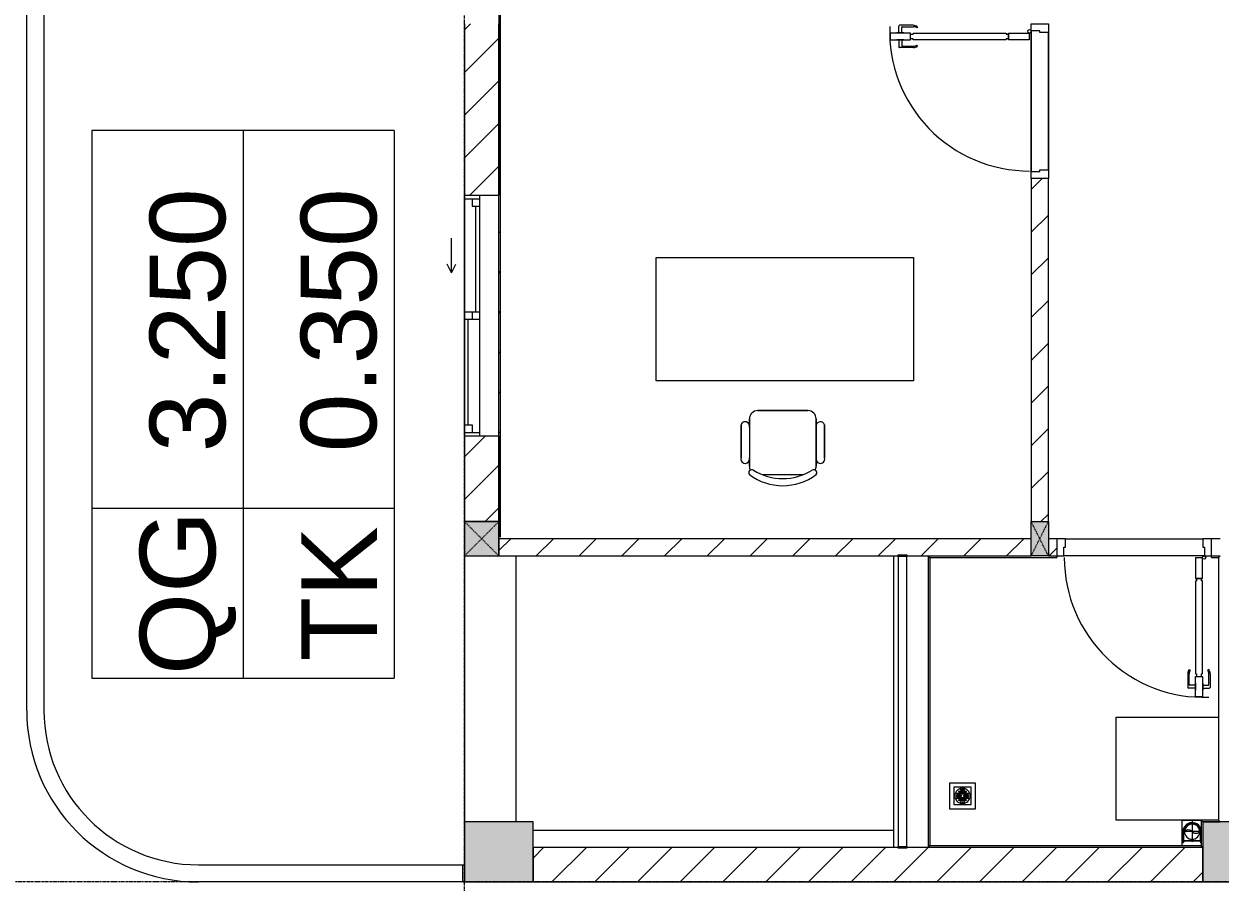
# Model space of a CAD drawing. Header units: millimetres. Extents: x -24439 to 198341, y -52871 to 149926.
# Drawn here: x 31087 to 38053, y 17236 to 22237 of the extents above; entities that cross this region are included whole.
import ezdxf

# ---------------------------------------------------------------- set-up
doc = ezdxf.new("R2010")
doc.units = ezdxf.units.MM
for name, pattern in [('Dash', [6, 3, -3]), ('Grid Line', [22.225, 12.7, -3.175, 3.175, -3.175]), ('IMPORT-CENTER _3_', [10.16, 6.35, -1.27, 1.27, -1.27])]:
    doc.linetypes.add(name, pattern=pattern)
for name, color, linetype, lineweight in [('0-1', 7, 'Continuous', 5), ('A-ANNO-NOTE', 131, 'Continuous', 9), ('A-DETL-GENF-1', 9, 'Continuous', 9), ('A-DOOR-1', 9, 'Continuous', 9), ('A-FLOR', 192, 'Continuous', 9), ('A-FLOR-1', 9, 'Continuous', 9), ('A-FLOR-HRAL-1', 9, 'Continuous', 9), ('A-GLAZ', 151, 'Continuous', 9), ('A-WALL', 113, 'Continuous', 9), ('A-WALL-1', 253, 'Continuous', 18), ('A-WALL-2', 9, 'Continuous', 9), ('A-WALL-3', 113, 'Continuous', 18), ('A-WALL-PATT-1', 10, 'Continuous', 9), ('A-WALL-PATT-2', 9, 'Continuous', 9), ('A-WALL-PATT-3', 111, 'Continuous', 9), ('G-IMPT', 8, 'Continuous', 9), ('G-IMPT-1', 9, 'Continuous', 9), ('G-IMPT-2', 8, 'IMPORT-CENTER _3_', 9), ('I-FURN', 30, 'Continuous', 9), ('I-FURN-1', 9, 'Continuous', 9), ('I-WALL-1', 253, 'Continuous', 18), ('I-WALL-2', 9, 'Continuous', 9), ('M-EQPM', 50, 'Continuous', 9), ('S-BEAM-1', 9, 'Continuous', 9), ('S-COLS', 52, 'Continuous', 9), ('S-COLS-1', 254, 'Continuous', 5), ('S-COLS-2', 253, 'Continuous', 18), ('S-COLS-3', 9, 'Continuous', 9), ('S-COLS-4', 52, 'Continuous', 18), ('S-COLS-5', 52, 'Dash', 9), ('S-COLS-HDLN', 52, 'Dash', 9), ('S-COLS-HDLN-1', 9, 'Dash', 9), ('S-GRID-1', 1, 'Grid Line', 9)]:
    doc.layers.add(name, color=color, linetype=linetype, lineweight=lineweight)
doc.styles.add('Arial_6', font='arial_0.ttf', dxfattribs={"height": 2})
doc.styles.add('Arial_7', font='arial_0.ttf', dxfattribs={"height": 440})
pattern_1 = [(45, (0, 0), (-124.4508, 124.4508), [])]

# ---------------------------------------------------------------- blocks, each defined once
blk = doc.blocks.new('NCV_TKTC_KET CAU_rvt-1-TKCS_MB ĐỊNH VỊ CAO ĐỘ THIẾT KẾ')
at = {"layer": 'S-COLS-1'}
for points in [[(33652.6, 17236.9), (34052.6, 17236.9), (34052.6, 17586.9), (33652.6, 17586.9)], [(37952.6, 17236.9), (38652.6, 17236.9), (38652.6, 17586.9), (37952.6, 17586.9)]]:
    blk.add_hatch(color=256, dxfattribs=at).paths.add_polyline_path(points)
at = {"layer": 'A-FLOR-1'}
blk.add_line((33652.6, 19136.9), (33652.6, 17586.9), dxfattribs=at)
at = {"layer": 'S-BEAM-1'}
for p, q in [((33652.6, 19136.9), (33652.6, 17586.9)), ((33952.6, 17586.9), (33952.6, 19136.9)), ((36152.6, 17536.9), (34052.6, 17536.9))]:
    blk.add_line(p, q, dxfattribs=at)
at = {"layer": 'S-COLS-2'}
for p, q in [((33652.6, 17586.9), (33652.6, 17236.9)), ((34052.6, 17586.9), (33652.6, 17586.9)), ((34052.6, 17236.9), (34052.6, 17586.9)), ((37952.6, 17586.9), (37952.6, 17236.9)), ((38652.6, 17586.9), (37952.6, 17586.9)), ((33652.6, 17236.9), (34052.6, 17236.9)), ((37952.6, 17236.9), (38652.6, 17236.9))]:
    blk.add_line(p, q, dxfattribs=at)
blk = doc.blocks.new('DOOR_CW_01 CANH MO-PANEL KINH - DIW_01-900x2200-CỬA GỖ VÂN LAMINATE-553375-TKCS_MB ĐỊNH VỊ CAO ĐỘ THIẾT KẾ')
at = {"layer": 'A-DETL-GENF-1'}
for p, q in [((-397, -182), (-397, -62)), ((-397, -62), (-357, -62)), ((-357, -62), (-357, -182)), ((-357, -182), (-397, -182)), ((-397, -196), (-391, -196)), ((-397, -738), (-397, -196)), ((-391, -196), (-391, -182)), ((-391, -182), (-363, -182)), ((-363, -182), (-363, -196)), ((-357, -196), (-363, -196)), ((-357, -196), (-357, -738)), ((-442, -737), (-442, -816.5)), ((-434, -799.5), (-434, -737)), ((-433.9, -711.2), (-427.3, -715.8)), ((-397, -738), (-391, -738)), ((-357, -752), (-397, -752)), ((-397, -752), (-397, -872)), ((-391, -752), (-391, -738)), ((-363, -752), (-391, -752)), ((-357, -738), (-363, -738)), ((-363, -738), (-363, -752)), ((-357, -872), (-357, -752)), ((-320.1, -711.2), (-326.7, -715.8)), ((-320, -799.5), (-320, -737)), ((-312, -737), (-312, -816.5)), ((-399, -820.5), (-438, -820.5)), ((-399, -803.5), (-430, -803.5)), ((-399, -792.2), (-399, -831.8)), ((-397, -792.2), (-399, -792.2)), ((-399, -831.8), (-397, -831.8)), ((-397, -792.2), (-397, -831.8)), ((-357, -792.2), (-357, -831.8)), ((-357, -792.2), (-355, -792.2)), ((-355, -831.8), (-357, -831.8)), ((-355, -792.2), (-355, -831.8)), ((-355, -803.5), (-324, -803.5)), ((-355, -820.5), (-316, -820.5)), ((-397, -872), (-357, -872))]:
    blk.add_line(p, q, dxfattribs=at)
blk.add_circle((-407, -60), 10, dxfattribs=at)
for centre, radius, start, end in [((-407, -60), 814, 268, 0), ((-397, -737), 45, 145, 180), ((-397, -737), 37, 145, 180), ((-357, -737), 37, 0, 35), ((-357, -737), 45, 360, 35), ((-438, -816.5), 4, 180, 270), ((-430, -799.5), 4, 180, 270), ((-324, -799.5), 4, 270, 0), ((-316, -816.5), 4, 270, 0)]:
    blk.add_arc(centre, radius, start, end, dxfattribs=at)
at = {"layer": 'A-DOOR-1'}
for p, q in [((-450, -50), (-450, 50)), ((-450, 50), (-400, 50)), ((-400, 50), (-400, 0)), ((400, 0), (400, 50)), ((400, 50), (450, 50)), ((450, 50), (450, -50)), ((-410, -50), (-450, -50)), ((-410, 0), (-410, -50)), ((-400, 0), (-410, 0)), ((-407, -50), (-382, -50)), ((410, 0), (400, 0)), ((410, -50), (410, 0)), ((450, -50), (410, -50))]:
    blk.add_line(p, q, dxfattribs=at)
blk = doc.blocks.new('BAN LV A - BAN LV A_dwg_ban hoc2-348006-TKCS_MB ĐỊNH VỊ CAO ĐỘ THIẾT KẾ')
at = {"layer": 'I-FURN'}
for p, q in [((145.8, 437.4), (-145.8, 437.4)), ((-243, 354.4), (-243, 162)), ((-194.4, 388.8), (-194.4, 113.4)), ((194.4, 113.4), (194.4, 388.8)), ((194.4, 351.4), (194.4, 150.8)), ((243.7, 162), (243.7, 354.4)), ((-120.5, 64.8), (120.5, 64.8))]:
    blk.add_line(p, q, dxfattribs=at)
at = {"layer": 'I-FURN', "flags": 128}
blk.add_lwpolyline([(-737.8, 610.5), (-737.8, 1330.5), (-154.9, 1330.5), (762.2, 1330.5), (762.2, 610.5)], close=True, dxfattribs=at)
at = {"layer": 'I-FURN'}
for centre, radius, start, end in [((-145.8, 388.8), 48.6, 90, 180), ((145.8, 388.8), 48.6, 360, 90), ((-218.7, 347.3), 25.3, 343.7398, 163.7398), ((219.4, 347.3), 25.3, 16.2602, 170.70537), ((-218.7, 154.9), 25.3, 163.7398, 16.2602), ((219.4, 154.9), 25.3, 189.29463, 16.2602), ((-180.2, 75.4), 17.8, 57.97259, 216.69006), ((-145.8, 113.4), 48.6, 180, 207.58444), ((0, 359.3), 318.2, 237.57575, 302.42425), ((180.2, 75.4), 17.8, 323.30994, 122.02741), ((145.8, 113.4), 48.6, 332.41556, 0), ((0, 324), 324, 233.1301, 306.8699)]:
    blk.add_arc(centre, radius, start, end, dxfattribs=at)
blk = doc.blocks.new('BAN LV A - BAN LV A_dwg-348005-TKCS_MB ĐỊNH VỊ CAO ĐỘ THIẾT KẾ')
at = {"extrusion": (0, 0, -1), "zscale": -1, "rotation": 180}
blk.add_blockref('BAN LV A - BAN LV A_dwg_ban hoc2-348006-TKCS_MB ĐỊNH VỊ CAO ĐỘ THIẾT KẾ', (-729, 1383.7), dxfattribs=at)
blk = doc.blocks.new('BAN LV A - BAN LV A-401069-TKCS_MB ĐỊNH VỊ CAO ĐỘ THIẾT KẾ')
at = {"layer": 'I-FURN-1'}
for p, q in [((-8.8, -53.2), (1491.2, -53.2)), ((-8.8, -773.2), (-8.8, -53.2)), ((1491.2, -53.2), (1491.2, -773.2)), ((1491.2, -773.2), (-8.8, -773.2)), ((583.2, -946.3), (874.8, -946.3)), ((486, -1221.7), (486, -1029.3)), ((534.6, -1029.3), (534.6, -994.9)), ((923.4, -994.9), (923.4, -1032.3)), ((972.7, -1029.3), (972.7, -1221.7)), ((534.6, -1270.3), (534.6, -1235.9)), ((923.4, -1232.9), (923.4, -1270.3))]:
    blk.add_line(p, q, dxfattribs=at)
for centre, radius, start, end in [((583.2, -994.9), 48.6, 90, 180), ((874.8, -994.9), 48.6, 0, 90), ((510.3, -1036.4), 25.3, 16.2602, 163.7398), ((948.4, -1036.4), 25.3, 16.2602, 170.70537), ((510.3, -1228.8), 25.3, 163.7398, 343.7398), ((948.4, -1228.8), 25.3, 189.29463, 16.2602), ((548.9, -1308.3), 17.8, 119.40397, 216.69006), ((583.2, -1270.3), 48.6, 180, 207.58444), ((729, -1059.7), 324, 233.1301, 306.8699), ((874.8, -1270.3), 48.6, 332.41556, 0), ((909.2, -1308.3), 17.8, 323.30994, 60.59603)]:
    blk.add_arc(centre, radius, start, end, dxfattribs=at)
at = {"extrusion": (0, 0, -1), "zscale": -1, "rotation": 180}
blk.add_blockref('BAN LV A - BAN LV A_dwg-348005-TKCS_MB ĐỊNH VỊ CAO ĐỘ THIẾT KẾ', (0, 0), dxfattribs=at)
blk = doc.blocks.new('MAY GIAT - MAY GIAT_dwg-V93-TKCS_MB ĐỊNH VỊ CAO ĐỘ THIẾT KẾ')
at = {"layer": 'G-IMPT-1'}
blk.add_line((5, 596.6), (5, 2.3), dxfattribs=at)
at = {"layer": 'G-IMPT-1', "flags": 128}
blk.add_lwpolyline([(605, 102.3), (605, 596.6), (5, 596.6)], dxfattribs=at)
blk = doc.blocks.new('MAY GIAT - MAY GIAT-V94-TKCS_MB ĐỊNH VỊ CAO ĐỘ THIẾT KẾ')
at = {"layer": 'I-FURN-1'}
for p, q in [((5, -596.6), (5, -2.3)), ((605, -102.3), (605, -596.6)), ((605, -596.6), (5, -596.6))]:
    blk.add_line(p, q, dxfattribs=at)
at = {"extrusion": (0, 0, -1), "zscale": -1, "rotation": 180}
blk.add_blockref('MAY GIAT - MAY GIAT_dwg-V93-TKCS_MB ĐỊNH VỊ CAO ĐỘ THIẾT KẾ', (0, 0), dxfattribs=at)
blk = doc.blocks.new('Railing - 50 x 10mm-457210-TKCS_MB ĐỊNH VỊ CAO ĐỘ THIẾT KẾ')
at = {"layer": 'A-FLOR-HRAL-1'}
for p, q in [((25, 5), (-25, 5)), ((-25, 5), (-25, -5)), ((25, -5), (25, 5)), ((-25, -5), (25, -5))]:
    blk.add_line(p, q, dxfattribs=at)
blk = doc.blocks.new('Railing - Railing-851452-TKCS_MB ĐỊNH VỊ CAO ĐỘ THIẾT KẾ')
at = {"layer": 'A-FLOR-HRAL-1'}
for p, q in [((13269.1, 9871.7), (13269.1, 8182.9)), ((13319.1, 8182.9), (13319.1, 9871.7))]:
    blk.add_line(p, q, dxfattribs=at)
at = {"extrusion": (0, 0, -1), "zscale": -1, "rotation": 180}
for p in [(-13294.1, 9876.7), (-13294.1, 8177.9)]:
    blk.add_blockref('Railing - 50 x 10mm-457210-TKCS_MB ĐỊNH VỊ CAO ĐỘ THIẾT KẾ', p, dxfattribs=at)
blk = doc.blocks.new('DOOR_CW_01 CANH MO-PANEL KINH - DIG_01-900x2200-CỬA NHÔM KÍNH-400868-TKCS_MB ĐỊNH VỊ CAO ĐỘ THIẾT KẾ')
at = {"layer": 'A-DETL-GENF-1'}
for p, q in [((-397, 872), (-357, 872)), ((-397, 752), (-397, 872)), ((-357, 872), (-357, 752)), ((-442, 737), (-442, 816.5)), ((-399, 820.5), (-438, 820.5)), ((-434, 799.5), (-434, 737)), ((-399, 803.5), (-430, 803.5)), ((-399, 831.8), (-397, 831.8)), ((-399, 792.2), (-399, 831.8)), ((-397, 792.2), (-399, 792.2)), ((-397, 792.2), (-397, 831.8)), ((-357, 792.2), (-357, 831.8)), ((-355, 831.8), (-357, 831.8)), ((-357, 792.2), (-355, 792.2)), ((-355, 792.2), (-355, 831.8)), ((-355, 820.5), (-316, 820.5)), ((-355, 803.5), (-324, 803.5)), ((-320, 799.5), (-320, 737)), ((-312, 737), (-312, 816.5)), ((-433.9, 711.2), (-427.3, 715.8)), ((-357, 752), (-397, 752)), ((-397, 738), (-391, 738)), ((-397, 738), (-397, 196)), ((-363, 752), (-391, 752)), ((-391, 752), (-391, 738)), ((-363, 738), (-363, 752)), ((-357, 738), (-363, 738)), ((-357, 196), (-357, 738)), ((-320.1, 711.2), (-326.7, 715.8)), ((-397, 196), (-391, 196)), ((-357, 182), (-397, 182)), ((-397, 182), (-397, 62)), ((-391, 196), (-391, 182)), ((-391, 182), (-363, 182)), ((-357, 196), (-363, 196)), ((-363, 182), (-363, 196)), ((-357, 62), (-357, 182)), ((-397, 62), (-357, 62))]:
    blk.add_line(p, q, dxfattribs=at)
blk.add_circle((-407, 60), 10, dxfattribs=at)
for centre, radius, start, end in [((-407, 60), 814, 360, 92), ((-438, 816.5), 4, 90, 180), ((-430, 799.5), 4, 90, 180), ((-324, 799.5), 4, 360, 90), ((-316, 816.5), 4, 0, 90), ((-397, 737), 45, 180, 215), ((-397, 737), 37, 180, 215), ((-357, 737), 37, 325, 0), ((-357, 737), 45, 325, 0)]:
    blk.add_arc(centre, radius, start, end, dxfattribs=at)
at = {"layer": 'A-DOOR-1'}
for p, q in [((-410, 50), (-450, 50)), ((-450, 50), (-450, -50)), ((-410, 0), (-410, 50)), ((-400, 0), (-410, 0)), ((-407, 50), (-382, 50)), ((-400, -50), (-400, 0)), ((410, 0), (400, 0)), ((400, 0), (400, -50)), ((450, 50), (410, 50)), ((410, 50), (410, 0)), ((450, -50), (450, 50)), ((-450, -50), (-400, -50)), ((400, -50), (450, -50))]:
    blk.add_line(p, q, dxfattribs=at)
blk = doc.blocks.new('G1_SOF - BO TRU - 100x200-V62-TKCS_MB ĐỊNH VỊ CAO ĐỘ THIẾT KẾ')
at = {"layer": 'S-COLS-3'}
blk.add_hatch(color=256, dxfattribs=at).paths.add_polyline_path([(-50, -100), (50, -100), (50, 100), (-50, 100)])
at = {"layer": 'S-COLS-2'}
for p, q in [((-50, 100), (50, 100)), ((-50, -100), (-50, 100)), ((50, 100), (50, -100)), ((50, -100), (-50, -100))]:
    blk.add_line(p, q, dxfattribs=at)
at = {"layer": 'S-COLS-HDLN-1'}
for p, q in [((50, -100), (-50, 100)), ((-50, -100), (50, 100))]:
    blk.add_line(p, q, dxfattribs=at)
blk = doc.blocks.new('Railing - Railing-961201-TKCS_MB ĐỊNH VỊ CAO ĐỘ THIẾT KẾ')
at = {"layer": 'A-FLOR-HRAL-1'}
for p, q in [((13454.1, 9867.5), (13445.4, 9876.2)), ((13454.1, 9867.5), (14194.1, 9867.5)), ((14194.1, 9876.2), (14194.1, 9867.5)), ((15094.5, 9866.2), (15094.5, 9876.2)), ((15094.5, 9866.2), (15134.1, 9866.2)), ((15134.1, 9866.2), (15144.1, 9876.2)), ((15134.1, 9866.2), (15134.1, 8336.7)), ((15134.1, 8336.7), (15034.1, 8336.7)), ((15034.1, 8336.7), (15044.1, 8326.7)), ((15034.1, 8336.7), (15034.1, 8186.2)), ((15044.1, 8326.7), (15144.1, 8326.7)), ((15134.1, 8336.7), (15144.1, 8326.7)), ((13454.1, 8186.2), (13444.1, 8176.2)), ((15034.1, 8186.2), (13454.1, 8186.2)), ((15034.1, 8186.2), (15044.1, 8176.2))]:
    blk.add_line(p, q, dxfattribs=at)
blk = doc.blocks.new('NCV_TKTC_TANG 1_rvt-1-TKCS_MB ĐỊNH VỊ CAO ĐỘ THIẾT KẾ')
at = {"layer": 'A-WALL-PATT-1'}
h = blk.add_hatch(dxfattribs=at)
h.set_pattern_fill('FP_2', color=256, style=0, pattern_type=2)
h.set_pattern_definition(pattern_1)
h.paths.add_polyline_path([(36952.6, 19337.4), (37052.6, 19337.4), (37052.6, 21336.5), (36952.6, 21336.5), (36952.6, 21132)])
h = blk.add_hatch(dxfattribs=at)
h.set_pattern_fill('FP_2', color=256, style=0, pattern_type=2)
h.set_pattern_definition(pattern_1)
h.paths.add_polyline_path([(34406.1, 19136.9), (36177.6, 19136.9), (36177.6, 19142.4), (36227.6, 19142.4), (36227.6, 19136.9), (36952.6, 19136.9), (36952.6, 19236.9), (33852.6, 19236.9), (33852.6, 19136.9)])
h = blk.add_hatch(dxfattribs=at)
h.set_pattern_fill('FP_2', color=256, style=0, pattern_type=2)
h.set_pattern_definition(pattern_1)
h.paths.add_polyline_path([(38052.6, 19136.9), (38052.6, 19236.9), (38002.6, 19236.9), (38002.6, 19136.9), (38037.4, 19136.9)])
h.paths.add_polyline_path([(37102.6, 19136.9), (37102.6, 19236.9), (37052.6, 19236.9), (37052.6, 19136.9)])
at = {"layer": 'A-WALL-PATT-2'}
h = blk.add_hatch(dxfattribs=at)
h.set_pattern_fill('FP_3', color=256, style=0, pattern_type=2)
h.set_pattern_definition([(45, (0, 0), (-116.6726, 116.6726), [])])
h.paths.add_polyline_path([(33852.6, 19246.9), (33862.6, 19246.9), (33862.6, 22336.9), (33852.6, 22336.9), (33852.6, 19837.4)])
at = {"layer": 'A-FLOR-1'}
for p, q in [((36952.6, 21376.5), (36952.6, 22196.5)), ((36952.6, 22196.5), (36952.6, 21376.5)), ((37052.6, 22186.5), (37052.6, 21386.5)), ((37052.6, 21386.5), (37052.6, 22186.5)), ((37152.6, 19236.9), (37952.6, 19236.9))]:
    blk.add_line(p, q, dxfattribs=at)
at = {"layer": 'A-WALL-1'}
for p, q in [((36952.6, 19337.4), (37052.6, 19337.4)), ((36952.6, 19236.9), (33852.6, 19236.9)), ((33852.6, 19236.9), (33852.6, 19136.9)), ((37062.6, 19236.9), (37052.6, 19236.9)), ((38052.6, 19236.9), (38042.6, 19236.9)), ((33852.6, 19136.9), (36177.6, 19136.9)), ((36227.6, 19136.9), (36952.6, 19136.9)), ((37052.6, 19136.9), (37102.6, 19136.9)), ((38002.6, 19136.9), (38052.6, 19136.9))]:
    blk.add_line(p, q, dxfattribs=at)
at = {"layer": 'A-WALL-2'}
for p, q in [((36952.6, 21336.5), (36952.6, 19337.4)), ((37052.6, 19337.4), (37052.6, 21336.5)), ((37102.6, 19236.9), (37062.6, 19236.9)), ((37152.6, 19236.9), (37952.6, 19236.9)), ((38042.6, 19236.9), (38002.6, 19236.9)), ((36152.6, 17436.9), (36152.6, 19136.9)), ((36352.6, 19136.9), (36352.6, 17436.9)), ((37962.6, 19136.9), (37142.6, 19136.9))]:
    blk.add_line(p, q, dxfattribs=at)
at = {"layer": 'I-WALL-1'}
for p, q in [((33852.6, 22336.9), (33852.6, 21237.4)), ((33862.6, 19246.9), (33862.6, 22326.9)), ((33852.6, 19837.4), (33852.6, 19246.9))]:
    blk.add_line(p, q, dxfattribs=at)
at = {"layer": 'I-WALL-2'}
for p, q in [((36362.6, 19126.9), (36352.6, 19126.9)), ((36362.6, 19126.9), (36362.6, 17446.9)), ((36352.6, 17446.9), (36362.6, 17446.9))]:
    blk.add_line(p, q, dxfattribs=at)
at = {"layer": 'A-DOOR-1'}
for name, p, rotation in [('DOOR_CW_01 CANH MO-PANEL KINH - DIW_01-900x2200-CỬA GỖ VÂN LAMINATE-553375-TKCS_MB ĐỊNH VỊ CAO ĐỘ THIẾT KẾ', (37002.6, 21786.5), 270.0000000000007), ('DOOR_CW_01 CANH MO-PANEL KINH - DIG_01-900x2200-CỬA NHÔM KÍNH-400868-TKCS_MB ĐỊNH VỊ CAO ĐỘ THIẾT KẾ', (37552.6, 19186.9), 180)]:
    blk.add_blockref(name, p, dxfattribs=dict(at, rotation=rotation))
at = {"layer": 'A-FLOR-HRAL-1'}
for name in ['Railing - Railing-851452-TKCS_MB ĐỊNH VỊ CAO ĐỘ THIẾT KẾ', 'Railing - Railing-961201-TKCS_MB ĐỊNH VỊ CAO ĐỘ THIẾT KẾ']:
    blk.add_blockref(name, (22908.5, 9260.7), dxfattribs=at)
at = {"layer": 'I-FURN-1'}
blk.add_blockref('BAN LV A - BAN LV A-401069-TKCS_MB ĐỊNH VỊ CAO ĐỘ THIẾT KẾ', (34776.9, 20929.7), dxfattribs=at)
at = {"layer": 'I-FURN-1', "rotation": 270.0000000000009}
blk.add_blockref('MAY GIAT - MAY GIAT-V94-TKCS_MB ĐỊNH VỊ CAO ĐỘ THIẾT KẾ', (38044.8, 18202.4), dxfattribs=at)
at = {"layer": 'S-COLS-3'}
blk.add_blockref('G1_SOF - BO TRU - 100x200-V62-TKCS_MB ĐỊNH VỊ CAO ĐỘ THIẾT KẾ', (37002.6, 19236.9), dxfattribs=at)
blk = doc.blocks.new('1_FAMILY RVT - W01-WxH 1400x1400xmm-389822-TKCS_MB ĐỊNH VỊ CAO ĐỘ THIẾT KẾ')
at = {"layer": 'A-GLAZ'}
for p, q in [((248.4, 172.39), (299.2, 197.79)), ((248.4, 172.39), (299.2, 146.99)), ((248.4, 172.39), (451.6, 172.39)), ((-700, 96.19), (-700, -103.81)), ((700, 96.19), (-700, 96.19)), ((-700, 96.19), (-636.5, 96.19)), ((-680.95, 96.19), (-680.95, 7.29)), ((-636.5, 96.19), (-22.225, 96.19)), ((-636.5, 96.19), (-636.5, 51.74)), ((-636.5, 73.965), (-22.225, 73.965)), ((-22.225, 7.29), (-22.225, 96.19)), ((-22.225, 96.19), (22.225, 96.19)), ((22.225, 96.19), (680.95, 96.19)), ((22.225, 96.19), (22.225, 7.29)), ((680.95, 96.19), (700, 96.19)), ((680.95, 96.19), (680.95, 7.29)), ((700, -103.81), (700, 96.19)), ((-700, 7.29), (-680.95, 7.29)), ((-636.5, 51.74), (-680.95, 51.74)), ((-680.95, 7.29), (-22.225, 7.29)), ((22.225, 51.74), (-22.225, 51.74)), ((-22.225, 7.29), (22.225, 7.29)), ((22.225, 29.515), (636.5, 29.515)), ((22.225, 7.29), (636.5, 7.29)), ((636.5, 51.74), (636.5, 7.29)), ((680.95, 51.74), (636.5, 51.74)), ((636.5, 7.29), (700, 7.29)), ((-700, -103.81), (700, -103.81))]:
    blk.add_line(p, q, dxfattribs=at)
blk = doc.blocks.new('TKTC_XREF_251221_MB TANG 1 - TKTC_XREF_260130_MB TANG 1_dwg_CUM U_DN100-V189-TKCS_MB ĐỊNH VỊ CAO ĐỘ THIẾT KẾ')
at = {"layer": 'G-IMPT'}
blk.add_hatch(color=256, dxfattribs=at).paths.add_polyline_path([(0, -61), (15.8, -58.9), (30.5, -52.8), (43.1, -43.1), (52.8, -30.5), (58.9, -15.8), (61, 0), (58.9, 15.8), (52.8, 30.5), (43.1, 43.1), (30.5, 52.8), (15.8, 58.9), (0, 61), (0, 57), (14.8, 55.1), (28.5, 49.4), (40.3, 40.3), (49.4, 28.5), (55.1, 14.8), (57, 0), (55.1, -14.8), (49.4, -28.5), (40.3, -40.3), (28.5, -49.4), (14.8, -55.1), (0, -57)])
for p, q in [((-79.1, 66.6), (-79.1, 63.4)), ((-76.6, 66.6), (-76.6, 63.4)), ((-74.6, 66.6), (-74.6, 63.4)), ((-72.7, 69.3), (-72.7, 60.7)), ((-66.9, 67.9), (-71.7, 67.9)), ((-66.9, 62.1), (-71.7, 62.1)), ((-65, 69), (0, 69)), ((-79.1, -63.4), (-79.1, -66.6)), ((-76.6, -63.4), (-76.6, -66.6)), ((-74.6, -63.4), (-74.6, -66.6)), ((-72.7, -60.7), (-72.7, -67.2)), ((-66.9, -62.1), (-71.7, -62.1))]:
    blk.add_line(p, q, dxfattribs=at)
at = {"layer": 'G-IMPT', "flags": 128}
for points in [[(-72.7, 67.6), (-78.1, 67.6), (-78.1, 62.4), (-72.7, 62.4)], [(-71.7, 59.2), (-66.9, 59.2), (-66.9, 70.8), (-71.7, 70.8)], [(-66.9, 70.8), (-66.9, 72.7), (-65, 72.7), (-65, 57.3), (-66.9, 57.3), (-66.9, 59.2)], [(-65, 61), (0, 61), (0, 57)], [(-72.7, -62.4), (-78.1, -62.4), (-78.1, -67.2)], [(-66.9, -67.1), (-66.9, -59.2), (-71.7, -59.2)], [(-66.9, -59.2), (-66.9, -57.3), (-65, -57.3), (-65, -67.1)], [(-65, -61), (0, -61), (0, -57)]]:
    blk.add_lwpolyline(points, dxfattribs=at)
at = {"layer": 'G-IMPT'}
for centre, radius, start, end in [((-78.1, 66.6), 0.96, 90, 180), ((-78.1, 63.4), 0.96, 180, 270), ((-71.1, 69.3), 1.56, 112.61986, 247.38014), ((-67.9, 65), 4.8, 143.1301, 216.8699), ((-71.1, 60.7), 1.56, 112.61986, 247.38014), ((0, 0), 69, 275.24684, 90), ((0, 0), 61, 270, 90), ((0, 0), 57, 270, 90), ((-78.1, -63.4), 0.96, 90, 180), ((-78.1, -66.6), 0.96, 180, 270), ((-71.1, -60.7), 1.56, 112.61986, 247.38014), ((-67.9, -65), 4.8, 143.1301, 207.51107)]:
    blk.add_arc(centre, radius, start, end, dxfattribs=at)
blk = doc.blocks.new('TKTC_XREF_251221_MB TANG 1 - TKTC_XREF_260130_MB TANG 1_dwg_$cc-V190-TKCS_MB ĐỊNH VỊ CAO ĐỘ THIẾT KẾ')
at = {"layer": 'G-IMPT'}
blk.add_circle((0, 0), 0.5, dxfattribs=at)
for centre, radius, start, end in [((0, 0), 0.5, 90, 270), ((0.188, 0.25), 0.313, 126.8699, 233.1301), ((-0.188, -0.25), 0.313, 306.8699, 53.1301)]:
    blk.add_arc(centre, radius, start, end, dxfattribs=at)
at = {"layer": 'G-IMPT-2'}
for p, q in [((-0.673, 0), (0.673, 0)), ((0, -0.585), (0, 0.673))]:
    blk.add_line(p, q, dxfattribs=at)
blk = doc.blocks.new('TKTC_XREF_251221_MB TANG 1 - TKTC_XREF_260130_MB TANG 1_dwg_THU NUOC - THU NUOC-444531-TKCS_MB TẦNG 1-4202120-TKCS_MB ĐỊNH VỊ CAO ĐỘ THIẾT KẾ')
at = {"layer": 'M-EQPM'}
for p, q in [((-23.3, 10.8), (40.9, 10.8)), ((40.9, 4.8), (-23.3, 4.8)), ((-11, 23.3), (28.5, 23.3)), ((28.5, 17.3), (-11, 17.3)), ((-1.1, 35.6), (18.5, 35.6)), ((18.5, 29.6), (-1.1, 29.6)), ((-23.3, -13.6), (40.9, -13.6)), ((40.9, -19.6), (-23.3, -19.6)), ((-11, -26.1), (28.5, -26.1)), ((28.5, -32.1), (-11, -32.1)), ((-1.1, -38.5), (18.5, -38.5)), ((18.5, -44.5), (-1.1, -44.5))]:
    blk.add_line(p, q, dxfattribs=at)
at = {"layer": 'M-EQPM', "flags": 128}
for points in [[(83.7, -79.4), (83.7, 70.6), (-66.3, 70.6), (-66.3, -79.4)], [(58.7, -54.4), (58.7, 45.6), (-41.3, 45.6), (-41.3, -54.4)]]:
    blk.add_lwpolyline(points, close=True, dxfattribs=at)
for points in [[(-23.3, -1.2), (0.7, -1.2), (0.7, -7.2), (-23.3, -7.2)], [(40.9, -7.2), (16.7, -7.2), (16.7, -1.2), (40.9, -1.2)]]:
    blk.add_lwpolyline(points, dxfattribs=at)
at = {"layer": 'M-EQPM'}
for centre, radius, start, end in [((8.7, -4.4), 45, 360, 180), ((8.7, -4.4), 45, 360, 180), ((-23.3, 7.8), 3, 90, 270), ((-11, 20.3), 3, 90, 270), ((-1.1, 32.6), 3, 90, 270), ((18.5, 32.6), 3, 270, 90), ((28.5, 20.3), 3, 270, 90), ((40.9, 7.8), 3, 270, 90), ((8.7, -4.4), 45, 180, 360), ((8.7, -4.4), 45, 180, 360), ((-23.3, -4.2), 3, 90, 270), ((-23.3, -16.6), 3, 90, 270), ((-11, -29.1), 3, 90, 270), ((-1.1, -41.5), 3, 90, 270), ((18.5, -41.5), 3, 270, 90), ((28.5, -29.1), 3, 270, 90), ((40.9, -4.2), 3, 270, 90), ((40.9, -16.6), 3, 270, 90)]:
    blk.add_arc(centre, radius, start, end, dxfattribs=at)
blk = doc.blocks.new('TKTC_XREF_251221_MB TANG 1 - TKTC_XREF_260130_MB TANG 1_dwg-4202109-TKCS_MB ĐỊNH VỊ CAO ĐỘ THIẾT KẾ')
at = {"layer": 'G-IMPT'}
for p, q in [((-169499.1, -382209.7), (-169499.1, -383759.7)), ((-165209.1, -383869.4), (-165319.6, -383869.4))]:
    blk.add_line(p, q, dxfattribs=at)
at = {"layer": 'G-IMPT', "flags": 128}
for points in [[(-165319.6, -383869.4), (-165319.6, -383749.8), (-165209.1, -383749.8)], [(-165319.5, -383899.7), (-165319.3, -383869.4), (-165209.1, -383869.2)]]:
    blk.add_lwpolyline(points, dxfattribs=at)
blk.add_blockref('TKTC_XREF_251221_MB TANG 1 - TKTC_XREF_260130_MB TANG 1_dwg_THU NUOC - THU NUOC-444531-TKCS_MB TẦNG 1-4202120-TKCS_MB ĐỊNH VỊ CAO ĐỘ THIẾT KẾ', (-166607.8, -383603.7))
at = {"extrusion": (0, 0, -1), "xscale": 90.00000000005089, "yscale": 90.00000000005089, "zscale": -90.00000000005089, "rotation": 270.3740267799379}
blk.add_blockref('TKTC_XREF_251221_MB TANG 1 - TKTC_XREF_260130_MB TANG 1_dwg_$cc-V190-TKCS_MB ĐỊNH VỊ CAO ĐỘ THIẾT KẾ', (165261.7, -383816.2), dxfattribs=at)
at = {"xscale": 0.7894736842105242, "yscale": 0.7894736842105242, "zscale": 0.7894736842105242, "rotation": 89.62597321846792}
blk.add_blockref('TKTC_XREF_251221_MB TANG 1 - TKTC_XREF_260130_MB TANG 1_dwg_CUM U_DN100-V189-TKCS_MB ĐỊNH VỊ CAO ĐỘ THIẾT KẾ', (-165261.7, -383818.2), dxfattribs=at)
blk = doc.blocks.new('TKTC_XREF_251221_MB TANG 1 - TKTC_XREF_251221_MB TANG 1-2038492-TKCS_MB ĐỊNH VỊ CAO ĐỘ THIẾT KẾ')
blk.add_blockref('TKTC_XREF_251221_MB TANG 1 - TKTC_XREF_260130_MB TANG 1_dwg-4202109-TKCS_MB ĐỊNH VỊ CAO ĐỘ THIẾT KẾ', (169499.1, 384109.7))
blk = doc.blocks.new('G1_SOF - BO TRU - 200x200-3050151-TKCS_MB ĐỊNH VỊ CAO ĐỘ THIẾT KẾ')
at = {"layer": 'S-COLS-HDLN'}
for p, q in [((-100, 100), (100, -100)), ((100, 100), (-100, -100))]:
    blk.add_line(p, q, dxfattribs=at)
blk = doc.blocks.new('GHI CHU CAO DO THIET KE - GHI CHÚ CAO ĐỘ THIẾT KẾ-1513209-TKCS_MB ĐỊNH VỊ CAO ĐỘ THIẾT KẾ')
at = {"layer": 'A-ANNO-NOTE'}
for p, q in [((0, 8), (0, 0)), ((14.5, 8), (0, 8)), ((4.5, 8), (4.5, 0)), ((14.5, 0), (14.5, 8)), ((14.5, 4), (0, 4)), ((14.5, 0), (0, 0))]:
    blk.add_line(p, q, dxfattribs=at)
at = {"layer": 'A-ANNO-NOTE', "char_height": 2, "attachment_point": 5, "line_spacing_factor": 0.936439, "style": 'Arial_6'}
for s, insert, width in [('\\pt0.5,1,1.5,2,2.5,3,3.5,4,4.5,5,5.5,6,6.5,7,7.5,8,8.5,9,9.5,10,10.5,11,11.5,12,12.5,13,13.5,14,14.5,15,15.5,16;QG', (2.255, 5.459), 4.63), ('\\pt0.5,1,1.5,2,2.5,3,3.5,4,4.5,5,5.5,6,6.5,7,7.5,8,8.5,9,9.5,10,10.5,11,11.5,12,12.5,13,13.5,14,14.5,15,15.5,16;TK', (2.229, 1.459), 4.5)]:
    blk.add_mtext(s, dxfattribs=dict(at, insert=insert, width=width))

msp = doc.modelspace()

# ---------------------------------------------------------------- hatches: boundary and pattern name
at = {"layer": 'A-WALL-PATT-3'}
h = msp.add_hatch(dxfattribs=at)
h.set_pattern_fill('FP_1', color=256, style=0, pattern_type=2)
h.set_pattern_definition(pattern_1)
h.paths.add_polyline_path([(33852.6, 19336.9), (33852.6, 19837.4), (33652.6, 19837.4), (33652.6, 19336.9)])
h.paths.add_polyline_path([(33852.6, 21237.4), (33852.6, 22237.4), (33652.6, 22237.4), (33652.6, 21237.4)])
h = msp.add_hatch(dxfattribs=at)
h.set_pattern_fill('FP_1', color=256, style=0, pattern_type=2)
h.set_pattern_definition(pattern_1)
h.paths.add_polyline_path([(34052.6, 17236.9), (37952.6, 17236.9), (37952.6, 17436.9), (36227.6, 17436.9), (36227.6, 17433.6), (36177.6, 17433.6), (36177.6, 17436.9), (34052.6, 17436.9)])
at = {"layer": 'S-COLS-1'}
msp.add_hatch(color=256, dxfattribs=at).paths.add_polyline_path([(33652.6, 19136.9), (33852.6, 19136.9), (33852.6, 19336.9), (33652.6, 19336.9), (33652.6, 19159.5)])

# ---------------------------------------------------------------- linework, layer by layer
at = {"layer": 'A-FLOR'}
for p, q in [((33642.6, 17336.9), (33652.6, 17336.9)), ((33642.6, 17236.9), (33652.6, 17236.9))]:
    msp.add_line(p, q, dxfattribs=at)
at = {"layer": 'A-WALL'}
for p, q in [((31103.5, 18236.9), (31103.5, 33837.4)), ((31203.5, 33737.4), (31203.5, 18236.9)), ((33652.6, 19336.9), (33852.6, 19336.9)), ((32103.5, 17336.9), (33642.6, 17336.9)), ((33642.6, 17236.9), (33642.6, 17336.9)), ((33642.6, 17236.9), (32103.5, 17236.9))]:
    msp.add_line(p, q, dxfattribs=at)
for radius in [1000, 900]:
    msp.add_arc((32103.5, 18236.9), radius, 180, 270, dxfattribs=at)
at = {"layer": 'A-WALL-3'}
for p, q in [((33652.6, 22237.4), (33652.6, 21237.4)), ((33852.6, 21237.4), (33852.6, 22237.4)), ((33652.6, 19837.4), (33652.6, 19336.9)), ((33852.6, 19336.9), (33852.6, 19837.4)), ((36177.6, 17436.9), (34052.6, 17436.9)), ((34052.6, 17436.9), (34052.6, 17236.9)), ((37952.6, 17436.9), (36227.6, 17436.9)), ((37952.6, 17236.9), (37952.6, 17436.9)), ((34052.6, 17236.9), (37952.6, 17236.9))]:
    msp.add_line(p, q, dxfattribs=at)
at = {"layer": 'S-COLS'}
msp.add_line((33852.6, 19336.9), (33652.6, 19336.9), dxfattribs=at)
at = {"layer": 'S-COLS-4'}
for p, q in [((33652.6, 19336.9), (33652.6, 19136.9)), ((33852.6, 19136.9), (33852.6, 19336.9)), ((33652.6, 19136.9), (33852.6, 19136.9))]:
    msp.add_line(p, q, dxfattribs=at)
at = {"layer": 'S-GRID-1'}
for p, q in [((33652.6, 20960.6), (33652.6, 80482.7)), ((33652.6, 15460.6), (33652.6, 20960.6)), ((131551.8, 17236.9), (29351.8, 17236.9))]:
    msp.add_line(p, q, dxfattribs=at)

# ---------------------------------------------------------------- block references
at = {"layer": '0-1'}
for name in ['NCV_TKTC_KET CAU_rvt-1-TKCS_MB ĐỊNH VỊ CAO ĐỘ THIẾT KẾ', 'NCV_TKTC_TANG 1_rvt-1-TKCS_MB ĐỊNH VỊ CAO ĐỘ THIẾT KẾ']:
    msp.add_blockref(name, (0, 0), dxfattribs=at)
at = {"layer": 'A-ANNO-NOTE', "xscale": 220, "yscale": 220, "zscale": 220, "rotation": 89.9999999999999}
msp.add_blockref('GHI CHU CAO DO THIET KE - GHI CHÚ CAO ĐỘ THIẾT KẾ-1513209-TKCS_MB ĐỊNH VỊ CAO ĐỘ THIẾT KẾ', (33243.4, 18425), dxfattribs=at)
at = {"layer": 'A-GLAZ', "rotation": 89.99999999999993}
msp.add_blockref('1_FAMILY RVT - W01-WxH 1400x1400xmm-389822-TKCS_MB ĐỊNH VỊ CAO ĐỘ THIẾT KẾ', (33748.8, 20537.4), dxfattribs=at)
at = {"layer": 'M-EQPM'}
msp.add_blockref('TKTC_XREF_251221_MB TANG 1 - TKTC_XREF_251221_MB TANG 1-2038492-TKCS_MB ĐỊNH VỊ CAO ĐỘ THIẾT KẾ', (33652.6, 17236.9), dxfattribs=at)
at = {"layer": 'S-COLS-5'}
msp.add_blockref('G1_SOF - BO TRU - 200x200-3050151-TKCS_MB ĐỊNH VỊ CAO ĐỘ THIẾT KẾ', (33752.6, 19236.9), dxfattribs=at)

# ---------------------------------------------------------------- texts
at = {"layer": 'A-ANNO-NOTE', "char_height": 440, "width": 1586.2, "attachment_point": 5, "rotation": 90, "line_spacing_factor": 0.936439, "style": 'Arial_7'}
for s, insert in [('\\pt2794,5588,8382,11176,13970,16764,19558,22352,25146,27940,30734,33528,36322,39116,41910,44704,47498,50292,53086,55880,58674,61468,64262,67056,69850,72644,75438,78232,81026,83820,86614,89408;3.250', (32042.5, 20509.7)), ('\\pt2794,5588,8382,11176,13970,16764,19558,22352,25146,27940,30734,33528,36322,39116,41910,44704,47498,50292,53086,55880,58674,61468,64262,67056,69850,72644,75438,78232,81026,83820,86614,89408;0.350', (32922.5, 20509.7))]:
    msp.add_mtext(s, dxfattribs=dict(at, insert=insert))

doc.saveas('drawing.dxf')
